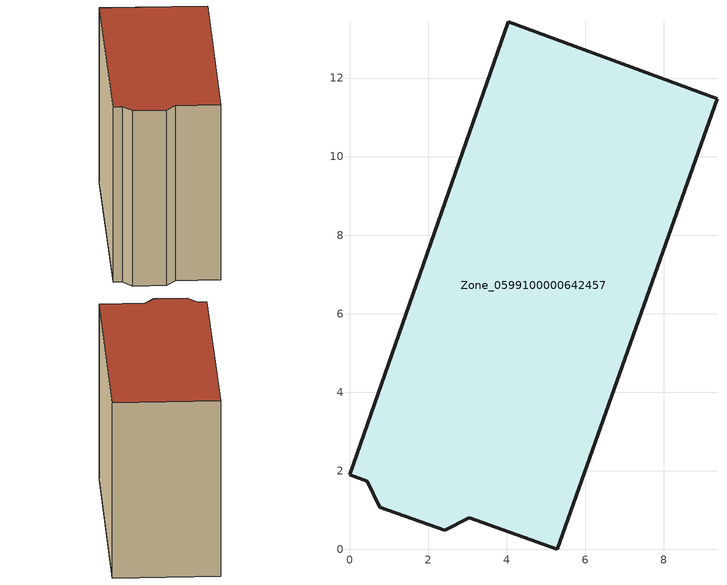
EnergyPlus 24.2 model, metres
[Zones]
Zone_0599100000642457
 floor ground (C_G): 4.05,13.44 9.36,11.47 5.28,0 3.05,0.8 2.43,0.48 0.77,1.07 0.45,1.74 0,1.9 z0
 wall outside (C_F): 0.77,1.07 2.43,0.48 3.05,0.8 5.28,0 9.36,11.47 4.05,13.44 0,1.9 0.45,1.74 0.77,1.07 z0:10.06
 roof outside (C_R): 4.05,13.44 0,1.9 0.45,1.74 0.77,1.07 2.43,0.48 3.05,0.8 5.28,0 9.36,11.47 z10.06
[BUILDING]
Pand.0599100000642457: North Axis=0; Terrain=City; Loads Convergence Tolerance Value=0.04; Temperature Convergence Tolerance Value=0.4; Solar Distribution=FullExterior; Maximum Number of Warmup Days=25; Minimum Number of Warmup Days=1
[Site:Location]
Rotterdam.The.Hague.AP_ZH_NLD Design_Conditions: Latitude=51.96; Longitude=4.45; Time Zone=1; Elevation=-4.5
[SITE:GROUNDTEMPERATURE:BUILDINGSURFACE]
18, 18, 18, 18, 18, 18, 18, 18, 18, 18, 18, 18
[MATERIAL] Thermal Absorptance=0.9; Solar Absorptance=0.7; Visible Absorptance=0.7
Name | Roughness | Thickness | Conductivity | Density | Specific Heat
G.TI.1946 | MediumSmooth | 0.15 | 1 | 540 | 1210
F.TI.1946 | Rough | 0.3 | 0.857143 | 1920 | 840
R.TI.1946 | MediumRough | 0.2 | 0.1 | 1500 | 1000
[CONSTRUCTION]
C_G: G.TI.1946
C_F: F.TI.1946
C_R: R.TI.1946
[ZONE]
Zone_0599100000642457: Type=1; Multiplier=1; Ceiling Height=Autocalculate; Volume=Autocalculate; Floor Area=autocalculate; Part of Total Floor Area=Yes
[ZONEINFILTRATION:DESIGNFLOWRATE]
Infil_Zone_0599100000642457: Zone or ZoneList or Space or SpaceList=Zone_0599100000642457; Schedule=AlwaysOn; Design Flow Rate Calculation Method=Flow/Area; Flow Rate per Floor Area=0.003; Constant Term Coefficient=1; Temperature Term Coefficient=0; Velocity Term Coefficient=0; Velocity Squared Term Coefficient=0
[HVACTEMPLATE:ZONE:IDEALLOADSAIRSYSTEM]
Zone_0599100000642457: Maximum Heating Supply Air Temperature=50; Minimum Cooling Supply Air Temperature=13; Maximum Heating Supply Air Humidity Ratio=0.0156; Minimum Cooling Supply Air Humidity Ratio=0.0077; Heating Limit=NoLimit; Cooling Limit=NoLimit; Dehumidification Control Type=ConstantSensibleHeatRatio; Cooling Sensible Heat Ratio=0.7; Dehumidification Setpoint=60; Humidification Control Type=None; Humidification Setpoint=30; Outdoor Air Method=None; Outdoor Air Flow Rate per Person=0.00944; Outdoor Air Flow Rate per Zone Floor Area=0; Outdoor Air Flow Rate per Zone=0; Demand Controlled Ventilation Type=None; Outdoor Air Economizer Type=NoEconomizer; Heat Recovery Type=None; Sensible Heat Recovery Effectiveness=0.7; Latent Heat Recovery Effectiveness=0.65
[ZONECONTROL:THERMOSTAT]
ThermostatControl_Zone_0599100000642457: Zone or ZoneList=Zone_0599100000642457; Control Type Schedule=DualSetpointControlType; Control 1=Thermostat_Zone_0599100000642457; Temperature Difference Between Cutout And Setpoint=0
[THERMOSTATSETPOINT:DUALSETPOINT]
Thermostat_Zone_0599100000642457: Heating Setpoint Temperature Schedule=HeatingSetpoint_Zone_0599100000642457; Cooling Setpoint Temperature Schedule=CoolingSetpoint_Zone_0599100000642457
[SCHEDULE:COMPACT]
HeatingSetpoint_Zone_0599100000642457: Through: 12/31, For: AllDays, Until: 24:00, 21
CoolingSetpoint_Zone_0599100000642457: Through: 12/31, For: AllDays, Until: 24:00, 24
DualSetpointControlType: Through: 12/31, For: AllDays, Until: 24:00, 4
AlwaysOn: Through: 12/31, For: AllDays, Until: 24:00, 1
